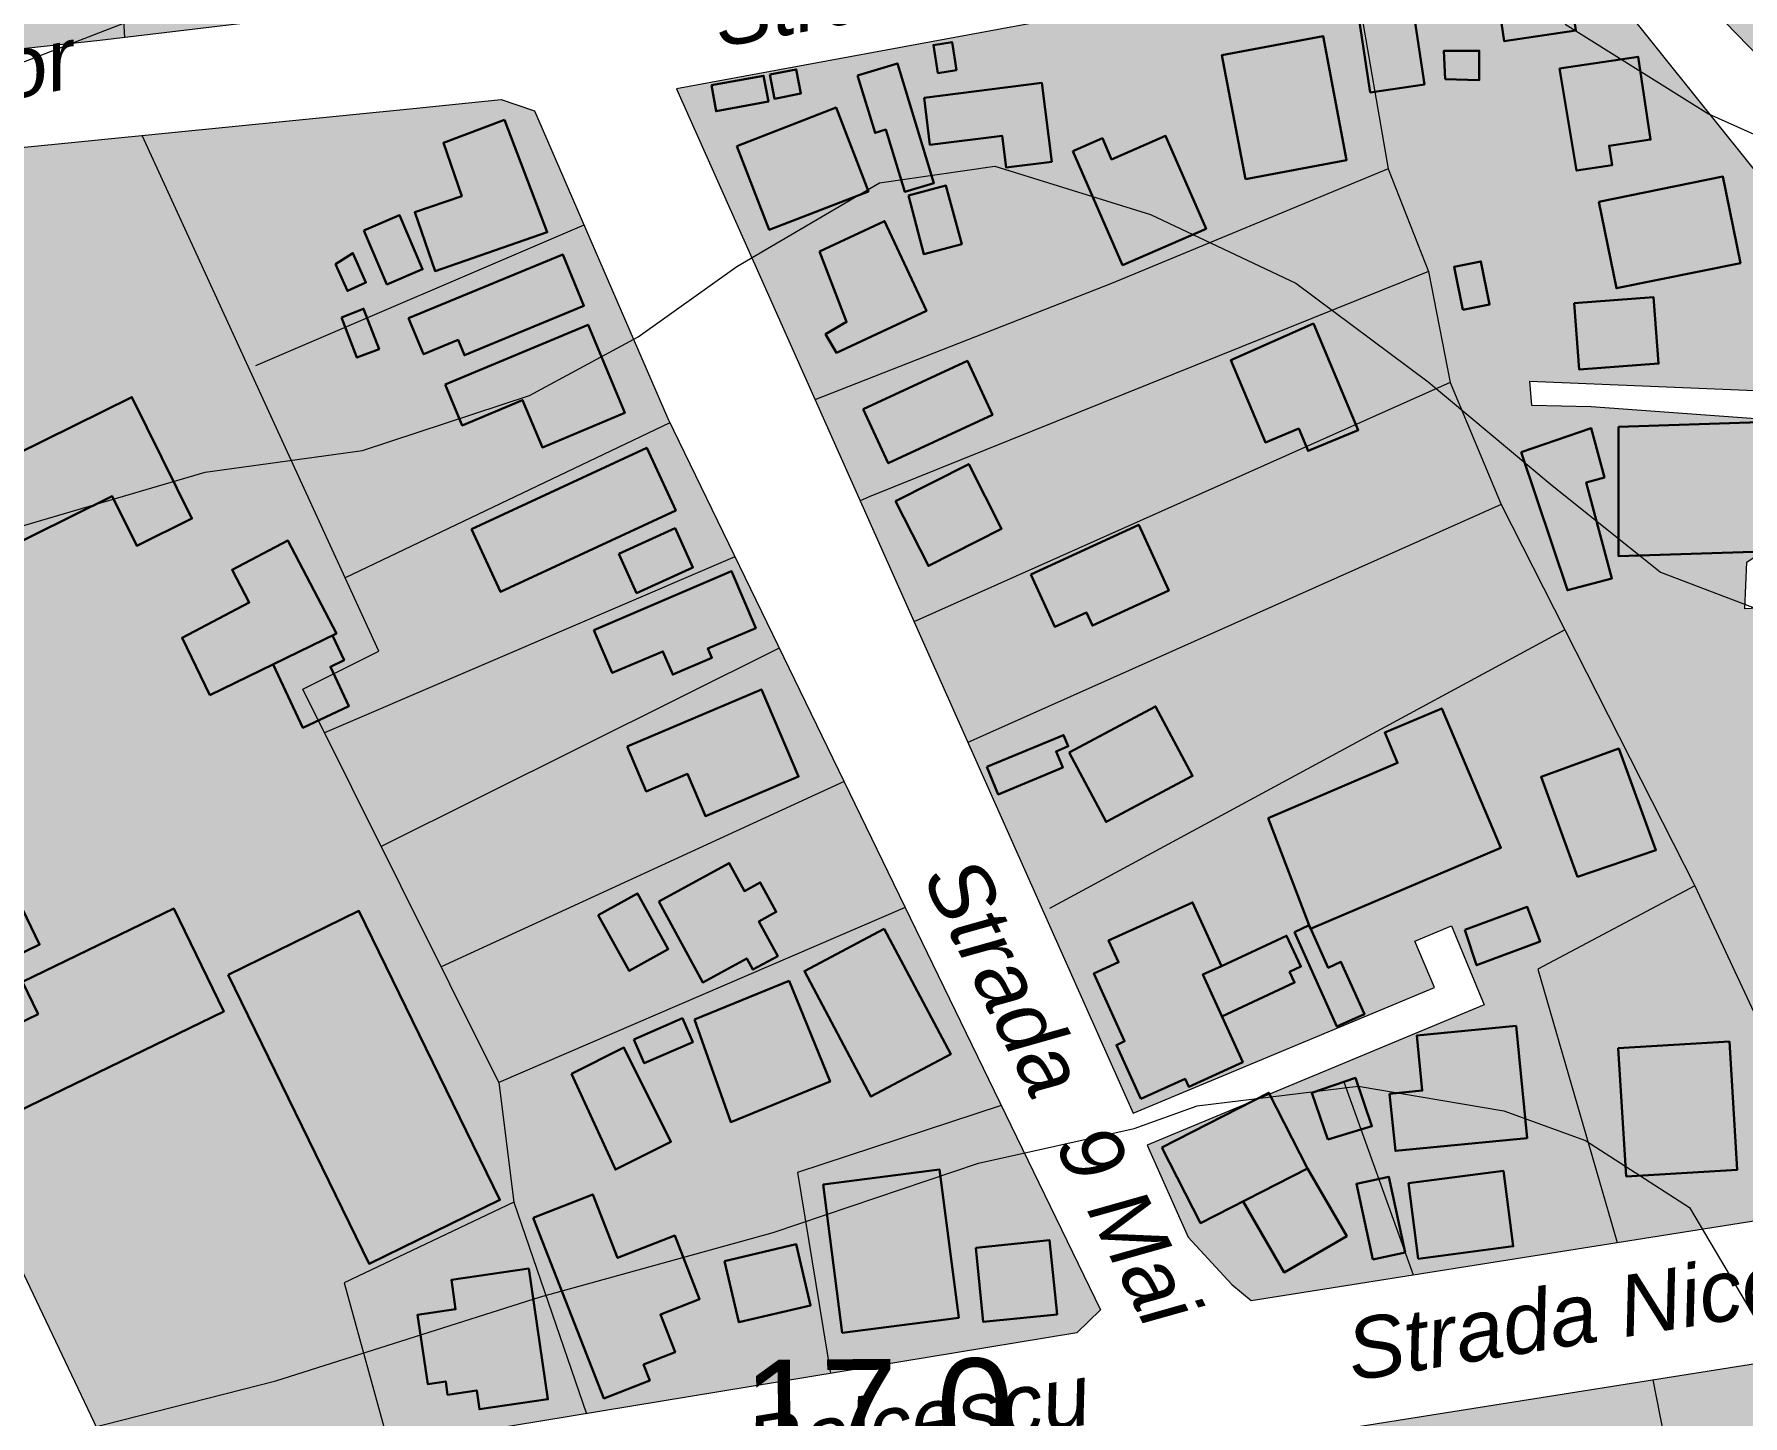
# Model space of a CAD drawing. Header units: metres. Extents: x 783184 to 1587399, y 282652 to 580595.
# Drawn here: x 788109.7 to 788298.5, y 290298.8 to 290451.4 of the extents above; entities that cross this region are included whole.
import ezdxf

# ---------------------------------------------------------------- set-up
doc = ezdxf.new("R2010")
doc.units = ezdxf.units.M
doc.header["$LTSCALE"] = 0.5
for name, color, linetype in [('cladiri', 18, 'CONTINUOUS'), ('curbe  de nivelI', 7, 'CONTINUOUS'), ('denumire strazi', 3, 'CONTINUOUS'), ('institutii publice servicii', 20, 'CONTINUOUS'), ('locuinte si functiuni complementare', 51, 'CONTINUOUS'), ('strazi', 7, 'CONTINUOUS')]:
    doc.layers.add(name, color=color, linetype=linetype)
doc.layers.add('cote de nivel', color=1, linetype='CONTINUOUS', lineweight=211)
doc.layers.add('Limite proprietati', color=7, linetype='CONTINUOUS', lineweight=5)
doc.styles.add('arial', font='arial.ttf')
doc.styles.add('ARIAL_ITALIC', font='ariali.ttf')

msp = doc.modelspace()

# ---------------------------------------------------------------- hatches: boundary and pattern name
at = {"layer": 'cladiri', "lineweight": 30}
h = msp.add_hatch(color=256, dxfattribs=at)
h.paths.add_polyline_path([(788223.33577, 290370.42804), (788222.59173, 290372.2233), (788223.94193, 290372.78288), (788223.4288, 290374.02099), (788214.95873, 290370.51063), (788216.21589, 290367.47725)])
h.paths.add_polyline_path([(788203.65208, 290430.79671), (788196.46973, 290427.45322), (788199.45027, 290419.66616), (788197.1389, 290418.31428), (788198.34791, 290416.24718), (788208.27407, 290420.86796)])
h.paths.add_polyline_path([(788190.28275, 290446.86067), (788184.51862, 290445.80319), (788185.04411, 290442.93884), (788190.80825, 290443.99632)])
h.paths.add_polyline_path([(788193.88528, 290447.5582), (788190.96015, 290446.98494), (788191.48213, 290444.32146), (788194.40726, 290444.89472)])
h.paths.add_polyline_path([(788205.06739, 290448.21537), (788200.67253, 290446.8708), (788202.60931, 290440.54025), (788203.78384, 290440.89959), (788205.89004, 290434.01526), (788209.11037, 290435.00049)])
h.paths.add_polyline_path([(788210.43445, 290434.73011), (788206.28561, 290433.61564), (788207.99264, 290427.1427), (788212.1711, 290428.26514)])
h.paths.add_polyline_path([(788211.10174, 290450.56298), (788209.04566, 290450.23322), (788209.54121, 290447.14344), (788211.59729, 290447.4732)])
h.paths.add_polyline_path([(788251.05322, 290419.48522), (788241.9109, 290415.447), (788245.71984, 290406.34512), (788249.40288, 290407.88639), (788250.44074, 290405.40632), (788255.97564, 290407.72256)])
h.paths.add_polyline_path([(788281.17615, 290401.93937), (788283.18483, 290402.47792), (788281.72735, 290407.91404), (788273.98189, 290405.28834), (788279.10217, 290390.01743), (788284.0191, 290391.33571)])
h.paths.add_polyline_path([(788309.06014, 290424.09152), (788298.73392, 290423.61031), (788299.75655, 290413.42833), (788309.53582, 290413.88406)])
h.paths.add_polyline_path([(788288.62157, 290422.38059), (788279.84694, 290421.73899), (788280.38282, 290414.41019), (788289.15745, 290415.05179)])
h.paths.add_polyline_path([(788296.27279, 290435.70876), (788282.57574, 290432.9285), (788284.51562, 290423.37161), (788298.21267, 290426.15188)])
h.paths.add_polyline_path([(788286.89713, 290448.95717), (788278.20252, 290447.63896), (788280.09705, 290436.37849), (788284.02237, 290436.97362), (788283.69795, 290439.11342), (788288.28415, 290439.80875)])
h.paths.add_polyline_path([(788278.43605, 290462.57818), (788270.5228, 290461.40664), (788272.11208, 290450.67164), (788280.02533, 290451.84317)])
h.paths.add_polyline_path([(788261.25132, 290459.56834), (788255.24749, 290458.66715), (788257.29904, 290444.99948), (788263.30288, 290445.90067)])
h.paths.add_polyline_path([(788269.34787, 290449.62048), (788265.44017, 290449.62048), (788265.5705, 290446.46392), (788269.34787, 290446.36628)])
h.paths.add_polyline_path([(788269.53153, 290426.34032), (788266.56937, 290425.74083), (788267.53243, 290420.98228), (788270.49459, 290421.58178)])
h = msp.add_hatch(color=0, dxfattribs=at)
h.paths.add_polyline_path([(788190.90532, 290429.83678), (788201.86598, 290434.07993), (788198.28599, 290443.32754), (788187.32533, 290439.08439)])
h.paths.add_polyline_path([(788208.66948, 290439.2248), (788216.63517, 290440.23001), (788217.07811, 290436.71995), (788222.12822, 290437.35724), (788221.02935, 290446.06505), (788208.01356, 290444.42255)])
h.paths.add_polyline_path([(788229.94794, 290425.93909), (788239.16823, 290429.95178), (788234.7014, 290440.21557), (788228.7365, 290437.61963), (788227.72302, 290439.94839), (788224.46763, 290438.53164)])
h.paths.add_polyline_path([(788254.70171, 290437.54637), (788252.09857, 290451.23393), (788240.92948, 290449.10976), (788243.53262, 290435.4222)])
h.paths.add_polyline_path([(788204.0612, 290404.05022), (788215.5699, 290409.38838), (788212.80639, 290415.34631), (788201.29769, 290410.00816)])
h.paths.add_polyline_path([(788208.4937, 290392.70613), (788216.57719, 290396.8124), (788212.94539, 290403.96185), (788204.86191, 290399.85559)])
h.paths.add_polyline_path([(788219.80801, 290391.76446), (788222.46771, 290385.97401), (788225.9441, 290387.5708), (788226.61305, 290386.11443), (788235.05638, 290389.99266), (788231.72773, 290397.23948)])
h.paths.add_polyline_path([(788224.03698, 290372.11822), (788228.11992, 290364.43096), (788237.6775, 290369.50729), (788233.59456, 290377.19455)])
h.paths.add_polyline_path([(788271.74709, 290361.5796), (788265.20452, 290376.96953), (788258.90713, 290374.29238), (788260.32983, 290370.94579), (788246.01841, 290364.86172), (788250.69969, 290352.63193)])
h.paths.add_polyline_path([(788284.74825, 290393.78666), (788300.80872, 290394.29872), (788300.35358, 290408.57407), (788284.74825, 290408.07653)])
h.paths.add_polyline_path([(788250.39076, 290326.15784), (788246.12092, 290334.51864), (788234.2914, 290328.47732), (788238.56125, 290320.11653)])
h.paths.add_polyline_path([(788247.80269, 290314.68075), (788254.71819, 290318.68591), (788250.39076, 290326.15784), (788243.26367, 290322.51805)])
h.paths.add_polyline_path([(788260.09872, 290328.08492), (788274.63903, 290329.51181), (788273.42319, 290341.90148), (788262.45206, 290340.82484), (788263.0479, 290334.75306), (788259.42653, 290334.39768)])
h.paths.add_polyline_path([(788296.99582, 290340.1713), (788284.71249, 290339.43062), (788285.56645, 290325.26846), (788297.84979, 290326.00913)])
h.paths.add_polyline_path([(788313.88861, 290364.93317), (788313.73224, 290372.081), (788301.3265, 290371.8096), (788301.3265, 290364.65835)])
h.paths.add_polyline_path([(788343.68585, 290348.43511), (788342.69612, 290354.63741), (788333.9156, 290353.23626), (788334.90533, 290347.03395)])
h.paths.add_polyline_path([(788339.66867, 290359.63051), (788353.42011, 290364.42734), (788348.73295, 290377.86441), (788334.9815, 290373.06759)])
h.paths.add_polyline_path([(788352.01018, 290342.9037), (788367.01859, 290346.46469), (788363.75798, 290360.20713), (788348.74956, 290356.64614)])
h.paths.add_polyline_path([(788362.52574, 290342.68859), (788363.95226, 290332), (788376.00568, 290333.60867), (788374.57916, 290344.29725)])
h.paths.add_polyline_path([(788358.2979, 290342.47684), (788345.3573, 290340.5427), (788347.11926, 290328.75405), (788360.05986, 290330.68819)])
h = msp.add_hatch(color=0, dxfattribs=at)
h.paths.add_polyline_path([(788073.70121, 290421.6698), (788078.03229, 290422.6113), (788076.41505, 290430.05092), (788063.44468, 290427.2314), (788065.06192, 290419.79177), (788069.13991, 290420.67825), (788069.751, 290417.86713), (788074.3123, 290418.85867)])
h.paths.add_polyline_path([(788072.0262, 290393.25282), (788081.50242, 290397.74054), (788072.97401, 290415.74904), (788063.49779, 290411.26132)])
h.paths.add_polyline_path([(788118.31635, 290400.41096), (788121.02051, 290394.93446), (788127.12118, 290397.94681), (788120.50068, 290411.35475), (788101.22234, 290401.8356), (788105.13867, 290393.90417)])
h.paths.add_polyline_path([(788137.72305, 290395.50273), (788131.55679, 290392.28047), (788133.45282, 290388.65216), (788126.03069, 290384.77362), (788129.1084, 290378.44109), (788143.0883, 290385.23555)])
h.paths.add_polyline_path([(788102.83029, 290366.28566), (788094.08814, 290362.04924), (788101.55396, 290346.64302), (788110.2961, 290350.87943)])
h.paths.add_polyline_path([(788130.6387, 290343.47761), (788125.11662, 290354.86084), (788108.41604, 290346.75929), (788110.13544, 290343.21492), (788104.00766, 290340.24229), (788107.81034, 290332.40342)])
h.paths.add_polyline_path([(788146.69886, 290315.62522), (788161.15858, 290322.68801), (788145.57383, 290354.59485), (788131.1141, 290347.53206)])
h.paths.add_polyline_path([(788164.35373, 290315.09658), (788155.78752, 290313.85259), (788156.2603, 290310.59701), (788152.06344, 290309.98754), (788153.17358, 290302.34303), (788155.16128, 290302.63169), (788155.37375, 290301.16858), (788158.58529, 290301.63496), (788158.88589, 290299.56502), (788166.44971, 290300.66344)])
h.paths.add_polyline_path([(788172.64592, 290300.75293), (788177.71136, 290302.7342), (788177.02123, 290304.49863), (788180.50948, 290305.86301), (788178.88247, 290310.0227), (788183.21776, 290311.71839), (788180.46971, 290318.74423), (788174.15664, 290316.27497), (788171.41231, 290323.29128), (788164.83641, 290320.71922)])
h.paths.add_polyline_path([(788193.88987, 290317.77878), (788185.97855, 290315.92275), (788187.56371, 290309.16604), (788195.47502, 290311.02207)])
h.paths.add_polyline_path([(788211.84535, 290309.6668), (788209.73186, 290326.03069), (788196.86318, 290324.36862), (788198.97667, 290308.00473)])
h.paths.add_polyline_path([(788214.55846, 290309.19964), (788222.71358, 290310.03833), (788221.87056, 290318.23558), (788213.71544, 290317.39689)])
h.paths.add_polyline_path([(788203.60831, 290352.63455), (788194.79792, 290347.96569), (788202.14489, 290334.10154), (788210.95528, 290338.7704)])
h.paths.add_polyline_path([(788172.01953, 290354.13718), (788175.41541, 290347.99817), (788179.74426, 290350.39273), (788176.34837, 290356.53174)])
h.paths.add_polyline_path([(788181.87679, 290369.73386), (788183.86155, 290365.06947), (788194.14294, 290369.44435), (788190.04586, 290379.0729), (788175.21229, 290372.76101), (788177.32461, 290367.79685)])
h.paths.add_polyline_path([(788184.13011, 290383.59008), (788189.41639, 290385.8489), (788186.73991, 290392.11264), (788171.54008, 290385.6178), (788173.56347, 290380.88247), (788179.15604, 290383.27216), (788180.24977, 290380.71251), (788184.57075, 290382.55886)])
h.paths.add_polyline_path([(788182.48127, 290392.54878), (788180.51346, 290396.86943), (788174.28704, 290394.03366), (788176.25485, 290389.71301)])
h.paths.add_polyline_path([(788180.5863, 290398.83894), (788177.37097, 290405.76234), (788158.00504, 290396.76853), (788161.22037, 290389.84513)])
h.paths.add_polyline_path([(788163.65666, 290411.01965), (788165.8415, 290405.80128), (788174.96402, 290409.62071), (788170.89022, 290419.35078), (788155.11026, 290412.744), (788156.99922, 290408.2323)])
h.paths.add_polyline_path([(788170.43682, 290421.44805), (788168.08857, 290427.12479), (788151.06619, 290420.08328), (788152.71564, 290416.09583), (788156.53138, 290417.67425), (788157.23017, 290415.98497)])
h.paths.add_polyline_path([(788166.38017, 290429.56036), (788161.64536, 290442.00151), (788154.90983, 290439.43812), (788156.93691, 290433.56623), (788151.75065, 290431.77584), (788153.99185, 290425.28369)])
h = msp.add_hatch(color=256, dxfattribs=at)
h.paths.add_polyline_path([(788146.47979, 290420.09001), (788144.07291, 290419.05762), (788145.3621, 290415.72564), (788147.80302, 290416.67007)])
h.paths.add_polyline_path([(788146.47979, 290420.09001), (788146.08548, 290421.1091), (788143.65154, 290420.14668), (788144.07291, 290419.05762)])
h.paths.add_polyline_path([(788144.92017, 290427.25934), (788143.00264, 290426.04134), (788144.30043, 290423.09401), (788146.35577, 290423.99903)])
h.paths.add_polyline_path([(788150.07644, 290431.43682), (788146.12898, 290429.75498), (788148.66557, 290423.80134), (788152.61303, 290425.48318)])
h = msp.add_hatch(color=256, dxfattribs=at)
h.paths.add_polyline_path([(788272.0256, 290325.88923), (788261.53598, 290324.52415), (788262.62074, 290316.1886), (788273.11036, 290317.55368)])
h.paths.add_polyline_path([(788259.35334, 290325.24475), (788255.77901, 290324.47537), (788257.58409, 290316.08956), (788261.15841, 290316.85894)])
h.paths.add_polyline_path([(788257.4878, 290330.81294), (788255.67149, 290336.15707), (788250.85125, 290334.51882), (788252.6077, 290329.35081)])
h.paths.add_polyline_path([(788254.06189, 290348.96499), (788252.66028, 290348.33414), (788250.72169, 290352.64128), (788250.69969, 290352.63193), (788250.5506, 290353.02142), (788248.9343, 290352.26022), (788253.62975, 290341.82788), (788256.66029, 290343.19189)])
h.paths.add_polyline_path([(788248.38895, 290347.87375), (788249.64375, 290348.45642), (788248.06407, 290351.8583), (788240.86353, 290348.51469), (788238.82583, 290347.59185), (788240.92476, 290342.95723), (788248.94302, 290346.68055)])
h.paths.add_polyline_path([(788238.82583, 290347.59185), (788240.86353, 290348.51469), (788237.67783, 290355.54903), (788228.40396, 290351.34908), (788229.50135, 290348.92594), (788226.78135, 290347.69411), (788230.17595, 290340.19849), (788229.25955, 290339.78347), (788231.95527, 290333.83107), (788236.86093, 290336.05274), (788237.2565, 290335.17927), (788243.22342, 290337.88156)])
h.paths.add_polyline_path([(788274.65761, 290355.04988), (788267.77159, 290352.4952), (788269.05485, 290348.60848), (788276.08037, 290351.21492)])
h.paths.add_polyline_path([(788284.75748, 290372.54176), (788276.19212, 290369.41065), (788280.22435, 290358.3802), (788288.86367, 290361.30901)])
h.paths.add_polyline_path([(788322.26145, 290382.07824), (788310.95026, 290380.287), (788312.08481, 290374.34103), (788323.20777, 290376.10247)])
h.paths.add_polyline_path([(788318.28459, 290386.73179), (788310.32226, 290385.39551), (788310.99, 290381.41675), (788318.87302, 290383.22557)])
h.paths.add_polyline_path([(788322.90398, 290404.75285), (788314.63496, 290405.22956), (788314.71438, 290399.50885), (788311.13639, 290399.50885), (788311.13639, 290396.48963), (788322.90398, 290396.48963)])
h.paths.add_polyline_path([(788334.06083, 290389.86436), (788326.66016, 290382.80242), (788332.20663, 290375.62211), (788340.29045, 290383.33594)])
h = msp.add_hatch(color=256, dxfattribs=at)
h.paths.add_polyline_path([(788174.85242, 290339.50984), (788169.06877, 290336.62002), (788173.9161, 290326.03779), (788180.05194, 290329.10357)])
h.paths.add_polyline_path([(788181.32475, 290342.74365), (788175.95419, 290340.40429), (788177.09812, 290337.77812), (788182.46868, 290340.11748)])
h.paths.add_polyline_path([(788193.09859, 290346.87198), (788182.6329, 290342.60604), (788186.65877, 290331.27367), (788197.63327, 290335.74701)])
h.paths.add_polyline_path([(788189.76289, 290353.44149), (788191.6912, 290354.48976), (788189.91987, 290357.74815), (788188.16381, 290356.79352), (788186.48649, 290359.87899), (788178.70204, 290355.6472), (788183.55822, 290346.71419), (788188.42611, 290349.36048), (788189.10268, 290348.11591), (788191.84698, 290349.60776)])
h.paths.add_polyline_path([(788142.41648, 290381.57816), (788143.93428, 290382.29279), (788142.64921, 290385.02214), (788136.09835, 290381.83832), (788139.39218, 290374.84257), (788141.10495, 290375.649), (788139.38538, 290379.1027), (788142.78505, 290380.79536)])
h.paths.add_polyline_path([(788142.78505, 290380.79536), (788139.38538, 290379.1027), (788141.10495, 290375.649), (788144.46358, 290377.23035)])
at = {"layer": 'institutii publice servicii', "lineweight": 30}
h = msp.add_hatch(color=256, dxfattribs=at)
h.dxf.hatch_style = 1
h.paths.add_polyline_path([(788162.68109, 290322.41439), (788143.93599, 290313.50751), (788146.07781, 290305.78377), (788152.38311, 290307.78626), (788152.06344, 290309.98754), (788156.2603, 290310.59701), (788155.78752, 290313.85259), (788164.35373, 290315.09658), (788164.84078, 290311.74267), (788165.63109, 290311.99366), (788166.20813, 290312.15318)])
h.paths.add_polyline_path([(788170.70564, 290299.06857), (788166.20813, 290312.15318), (788165.63109, 290311.99366), (788164.84078, 290311.74267), (788166.44971, 290300.66344), (788158.88589, 290299.56502), (788158.58529, 290301.63496), (788155.37375, 290301.16858), (788155.16128, 290302.63169), (788153.17358, 290302.34303), (788152.38311, 290307.78626), (788146.07781, 290305.78377), (788148.93424, 290295.48306)])
h.paths.add_polyline_path([(788121.62599, 290440.26781), (788072.36503, 290435.36724), (788052.00709, 290433.342), (788119.86947, 290290.69641), (788148.93424, 290295.48306), (788143.93599, 290313.50751), (788162.68109, 290322.41439), (788161.01863, 290335.65293), (788139.38538, 290379.1027), (788147.78225, 290383.28342)])
at = {"layer": 'locuinte si functiuni complementare', "lineweight": 30}
h = msp.add_hatch(color=256, dxfattribs=at)
h.paths.add_polyline_path([(788159.65465, 290524.77009), (788157.2464, 290524.77009), (788153.86311, 290523.36478), (788144.68801, 290521.3018), (788138.15081, 290519.4681), (788133.72474, 290516.99821), (788131.37362, 290511.78355), (788130.85753, 290509.26216), (788128.65351, 290509.71329), (788127.30219, 290513.10153), (788129.59598, 290516.99821), (788134.58493, 290520.78027), (788139.86058, 290523.07246), (788145.76698, 290525.36461), (788151.0427, 290526.96914), (788156.38387, 290527.96433), (788160.16859, 290529.225), (788162.86374, 290530.6576), (788164.01064, 290535.47114), (788163.26625, 290571.88927), (788161.37563, 290617.17477), (788159.8263, 290636.34408), (788156.9017, 290637.71936), (788153.97716, 290637.71936), (788151.85542, 290636.8025), (788147.91377, 290635.09919), (788098.42637, 290564.57122), (788062.66697, 290541.83724), (788025.76616, 290513.04526), (787991.63213, 290489.49936), (787950.56667, 290472.88608), (787949.62545, 290471.31883), (787949.46854, 290468.49778), (787951.35109, 290463.79604), (787970.80379, 290426.96568), (787983.96843, 290431.18423), (787992.39068, 290433.8831), (788002.77179, 290434.75496), (788013.64975, 290436.30746), (788021.85181, 290437.47805), (788052.51849, 290441.85478), (788066.28978, 290443.82021), (788087.83141, 290447.64847), (788116.95812, 290450.76598), (788145.3962, 290454.18148), (788158.60513, 290455.2682), (788160.5113, 290455.40127), (788162.9302, 290456.30477), (788164.66991, 290459.88403)])
h.paths.add_polyline_path([(788211.10494, 290502.60489), (788195.8906, 290512.73799), (788185.71461, 290518.56876), (788178.13998, 290523.66511), (788173.81162, 290526.13607), (788170.41071, 290526.90826), (788168.24653, 290526.90826), (788166.5461, 290526.13607), (788172.72929, 290459.50817), (788173.72572, 290457.98977), (788176.47485, 290457.07931), (788218.60946, 290465.34218), (788232.93018, 290468.15056), (788242.69504, 290469.09737), (788245.85027, 290470.00276), (788246.92593, 290471.69149), (788232.90132, 290487.16138), (788222.23501, 290495.19201)])
h.paths.add_polyline_path([(788255.18764, 290539.86227), (788254.30978, 290549.79804), (788256.90117, 290557.56482), (788267.01741, 290572.07929), (788270.84511, 290579.1608), (788203.34419, 290619.49078), (788173.0256, 290636.29575), (788169.89669, 290635.49175), (788168.18491, 290634.03455), (788166.59986, 290631.12018), (788165.71229, 290627.95238), (788165.15657, 290618.72583), (788166.22025, 290577.56176), (788167.20396, 290539.49279), (788168.56774, 290536.5937), (788169.94421, 290534.83979), (788198.44996, 290519.59392), (788217.16586, 290506.64927), (788232.71449, 290495.14294), (788246.36206, 290485.04344), (788255.74945, 290475.00686), (788261.50818, 290475.00686), (788279.64825, 290486.22553), (788279.64825, 290490.54042), (788273.31363, 290503.48504), (788265.82724, 290515.56669), (788261.79612, 290524.77177), (788258.39922, 290532.52862)])
h.paths.add_polyline_path([(788332.1834, 290545.58467), (788275.30652, 290576.49524), (788269.75575, 290568.86922), (788266.25248, 290561.60017), (788261.1323, 290553.52351), (788258.9764, 290545.44681), (788260.32385, 290538.98547), (788267.6488, 290523.15278), (788274.83432, 290510.87374), (788279.37253, 290501.61724), (788282.30808, 290496.64225), (788284.077, 290494.31701), (788286.82923, 290493.64556), (788306.25099, 290509.30172), (788313.88571, 290519.60536), (788327.30688, 290534.80818)])
h = msp.add_hatch(color=256, dxfattribs=at)
h.paths.add_polyline_path([(788385.75027, 290426.17332), (788394.21093, 290429.39331), (788404.28315, 290429.39331), (788431.14287, 290459.64777), (788428.05292, 290475.36341), (788379.5184, 290430.87584), (788375.07371, 290437.13224), (788366.00874, 290430.69227), (788355.08971, 290442.81277), (788350.29609, 290428.88103), (788347.47586, 290424.85604), (788344.65563, 290420.83105), (788336.82193, 290411.34563), (788344.03142, 290403.92859), (788364.80006, 290418.3246), (788371.85061, 290418.3246)])
h.paths.add_polyline_path([(788355.08971, 290442.81277), (788335.42969, 290464.63609), (788329.63611, 290466.78289), (788316.20154, 290469.26391), (788304.00406, 290471.32455), (788299.53053, 290470.10201), (788290.51357, 290467.65742), (788285.62116, 290466.22553), (788285.11223, 290464.54399), (788336.82193, 290411.34563), (788344.65563, 290420.83105), (788347.47586, 290424.85604), (788350.29609, 290428.88103)])
h.paths.add_polyline_path([(788443.00387, 290489.06771), (788419.82213, 290500.80221), (788410.06651, 290490.21115), (788395.4354, 290493.73938), (788383.75164, 290496.55687), (788371.86643, 290491.32438), (788326.08231, 290519.10966), (788322.04345, 290513.90328), (788303.77889, 290495.04518), (788293.87716, 290486.45463), (788287.6235, 290480.7276), (788284.17658, 290477.41904), (788283.02003, 290475.37953), (788283.02003, 290473.40826), (788285.02722, 290472.86451), (788289.49068, 290474.30465), (788303.06227, 290477.28013), (788311.04012, 290477.76123), (788319.62646, 290475.61632), (788340.19216, 290473.12509), (788356.53376, 290468.0047), (788365.9657, 290462.48821), (788362.81258, 290460.40863), (788356.31621, 290455.40796), (788352.5412, 290450.36359), (788343.93026, 290458.19159), (788338.0239, 290463.67481), (788335.42969, 290464.63609), (788366.00874, 290430.69227), (788375.07371, 290437.13224), (788379.5184, 290430.87584)])
h.paths.add_polyline_path([(788343.45518, 290539.45886), (788340.98893, 290538.39357), (788336.63547, 290533.42722), (788330.12117, 290524.31604), (788326.08231, 290519.10966), (788371.86643, 290491.32438), (788383.75164, 290496.55687), (788395.4354, 290493.73938), (788410.06651, 290490.21115), (788419.82213, 290500.80221)])
h.paths.add_polyline_path([(788443.00387, 290489.06771), (788428.05292, 290475.36341), (788431.14287, 290459.64777), (788404.28315, 290429.39331), (788388.36903, 290413.29336), (788387.36182, 290406.04839), (788390.98783, 290403.63341), (788397.40914, 290393.13593), (788418.76906, 290402.80948), (788431.16186, 290390.42866), (788444.07829, 290374.90907), (788458.50889, 290350.64181), (788461.7386, 290351.2635), (788468.81266, 290352.71284), (788481.26684, 290355.22981), (788495.75841, 290358.34517), (788508.41057, 290361.40881), (788508.69971, 290362.44727), (788500.38574, 290375.02433), (788476.05026, 290411.83812), (788469.8322, 290420.37442), (788465.15566, 290425.7401), (788460.94107, 290428.4516), (788458.28569, 290429.25934), (788451.87712, 290431.62476), (788445.12237, 290432.31715), (788439.11759, 290430.64386), (788432.99815, 290428.91302), (788428.03303, 290427.06707), (788424.79995, 290425.04772), (788422.25978, 290422.91301), (788423.18312, 290419.27841), (788427.57108, 290417.31686), (788437.15514, 290414.43221), (788441.88928, 290413.10524), (788437.09698, 290409.5282), (788431.20852, 290409.58576), (788426.11085, 290412.98842), (788423.44762, 290414.76612), (788421.49192, 290414.76612), (788418.54741, 290413.68081), (788408.61717, 290424.87335), (788411.84077, 290427.73339), (788419.81749, 290428.39258), (788426.80378, 290430.64265), (788433.73134, 290432.71956), (788441.41, 290434.39284), (788447.52999, 290434.96963), (788455.27575, 290433.82359), (788462.14627, 290431.16965), (788466.82281, 290428.51571), (788473.30991, 290421.01702), (788507.18417, 290456.57989), (788505.58153, 290457.39114)])
h.paths.add_polyline_path([(788532.24769, 290443.89284), (788507.18417, 290456.57989), (788473.30991, 290421.01702), (788476.81848, 290416.96132), (788488.78709, 290400.07048)])
h.paths.add_polyline_path([(788537.22148, 290414.37664), (788535.73886, 290415.5797), (788538.08999, 290419.10331), (788539.67003, 290417.6887), (788551.39388, 290433.54709), (788543.69534, 290438.09809), (788532.24769, 290443.89284), (788488.78709, 290400.07048), (788504.59865, 290377.75623), (788507.69245, 290374.4339)])
h.paths.add_polyline_path([(788547.60805, 290405.94849), (788537.22148, 290414.37664), (788507.69245, 290374.4339), (788518.17751, 290363.17438), (788524.41327, 290362.25128), (788535.38261, 290363.63581), (788583.90744, 290371.78559), (788583.58978, 290373.53392), (788569.66251, 290384.74588)])
h.paths.add_polyline_path([(788575.63121, 290419.2192), (788551.39388, 290433.54709), (788539.67003, 290417.6887), (788555.54285, 290403.47767), (788560.10861, 290405.58678), (788565.48457, 290401.39289), (788564.88362, 290397.34213), (788590.20696, 290374.68142), (788594.33263, 290377.10853), (788608.72185, 290386.02647), (788609.57416, 290388.08079), (788608.42097, 290395.34537), (788596.69551, 290405.51107)])
msp.add_hatch(color=256, dxfattribs=at).paths.add_polyline_path([(788298.88163, 290437.58061), (788289.78583, 290448.91282), (788278.51485, 290463.01544), (788262.944, 290460.62246), (788180.64761, 290445.3904), (788231.10075, 290332.25902), (788264.39245, 290346.12778), (788262.25084, 290351.26865), (788266.27494, 290352.94503), (788269.90713, 290344.22602), (788232.68002, 290328.71783), (788237.20107, 290318.58025), (788242.03139, 290313.35244), (788244.15062, 290311.55317), (788385.45042, 290333.94457), (788337.99698, 290392.17851), (788324.32666, 290406.51847), (788321.45147, 290406.8561), (788306.05651, 290407.13927), (788305.11205, 290405.20441), (788305.11205, 290388.31014), (788298.68957, 290387.97978), (788298.92568, 290393.12356), (788301.42767, 290394.82245), (788301.42767, 290408.86199), (788281.73539, 290410.2777), (788275.1713, 290410.41929), (788274.93519, 290413.1092), (788316.69368, 290411.39919), (788318.85453, 290411.58374), (788318.50738, 290412.6228), (788312.09553, 290421.11776)])
h = msp.add_hatch(color=256, dxfattribs=at)
h.paths.add_polyline_path([(788164.97027, 290442.96824), (788161.30073, 290444.21472), (788151.57269, 290443.24696), (788124.54421, 290440.55812), (788121.62599, 290440.26781), (788144.05509, 290391.40347), (788179.93301, 290408.50111), (788179.68678, 290409.00806)])
h.paths.add_polyline_path([(788187.10899, 290393.72688), (788179.93301, 290408.50111), (788144.05509, 290391.40347), (788147.78225, 290383.28342), (788139.38538, 290379.1027), (788141.78792, 290374.27727)])
h.paths.add_polyline_path([(788192.02012, 290383.61561), (788187.10899, 290393.72688), (788141.78792, 290374.27727), (788148.04073, 290361.71867)])
h.paths.add_polyline_path([(788199.16833, 290368.89857), (788192.02012, 290383.61561), (788148.04073, 290361.71867), (788154.65883, 290348.4264)])
h.paths.add_polyline_path([(788205.93133, 290354.9746), (788204.64382, 290357.62537), (788199.16833, 290368.89857), (788154.65883, 290348.4264), (788161.01863, 290335.65293)])
h.paths.add_polyline_path([(788205.93133, 290354.9746), (788161.01863, 290335.65293), (788162.68109, 290322.41439), (788170.70564, 290299.06857), (788197.68147, 290303.51119), (788194.02763, 290325.69753), (788216.54568, 290333.12129)])
h.paths.add_polyline_path([(788216.54568, 290333.12129), (788194.02763, 290325.69753), (788197.68147, 290303.51119), (788224.89704, 290307.99329), (788227.50641, 290310.55484)])
h = msp.add_hatch(color=256, dxfattribs=at)
h.paths.add_polyline_path([(788398.53881, 290318.79845), (788395.51235, 290319.79757), (788248.77814, 290296.50236), (788248.77814, 290291.88773), (788299.78737, 290189.26148), (788304.69782, 290186.80865), (788483.98552, 290220.27377), (788485.82688, 290223.64642)])
h.paths.add_polyline_path([(788113.47183, 290274.51572), (788007.56516, 290257.14027), (788061.20558, 290143.19434), (788168.54746, 290161.91037)])
h.paths.add_polyline_path([(787994.04085, 290255.63312), (787938.12505, 290244.78001), (787983.12161, 290129.57968), (788049.45722, 290141.1459)])
h.paths.add_polyline_path([(788258.46586, 290241.42804), (788213.10454, 290235.29129), (788196.17564, 290230.58108), (788191.00565, 290249.16241), (788186.23441, 290286.82202), (788126.54678, 290276.66084), (788180.60981, 290164.12851), (788285.90813, 290183.49171)])

# ---------------------------------------------------------------- linework, layer by layer
at = {"layer": 'cladiri', "lineweight": 30}
for points in [[(788270.5228, 290461.40664), (788278.43605, 290462.57818), (788280.02533, 290451.84317), (788272.11208, 290450.67164), (788270.5228, 290461.40664)], [(788257.29904, 290444.99948), (788255.24749, 290458.66715), (788261.25132, 290459.56834), (788263.30288, 290445.90067), (788257.29904, 290444.99948)], [(788209.54121, 290447.14344), (788209.04566, 290450.23322), (788211.10174, 290450.56298), (788211.59729, 290447.4732), (788209.54121, 290447.14344)], [(788265.5705, 290446.46392), (788269.34787, 290446.36628), (788269.34787, 290449.62048), (788265.44017, 290449.62048), (788265.5705, 290446.46392)], [(788200.67253, 290446.8708), (788202.60931, 290440.54025), (788203.78384, 290440.89959), (788205.89004, 290434.01526), (788209.11037, 290435.00049), (788205.06739, 290448.21537), (788200.67253, 290446.8708)], [(788278.20252, 290447.63896), (788286.89713, 290448.95717), (788288.28415, 290439.80875), (788283.69795, 290439.11342), (788284.02237, 290436.97362), (788280.09705, 290436.37849), (788278.20252, 290447.63896)], [(788184.51862, 290445.80319), (788190.28275, 290446.86067), (788190.80825, 290443.99632), (788185.04411, 290442.93884), (788184.51862, 290445.80319)], [(788190.96015, 290446.98494), (788193.88528, 290447.5582), (788194.40726, 290444.89472), (788191.48213, 290444.32146), (788190.96015, 290446.98494)], [(788206.28561, 290433.61564), (788210.43445, 290434.73011), (788212.1711, 290428.26514), (788207.99264, 290427.1427), (788206.28561, 290433.61564)], [(788282.57574, 290432.9285), (788296.27279, 290435.70876), (788298.21267, 290426.15188), (788284.51562, 290423.37161), (788282.57574, 290432.9285)], [(788146.12898, 290429.75498), (788148.66557, 290423.80134), (788152.61303, 290425.48318), (788150.07644, 290431.43682), (788146.12898, 290429.75498)], [(788196.46973, 290427.45322), (788203.65208, 290430.79671), (788208.27407, 290420.86796), (788198.34791, 290416.24718), (788197.1389, 290418.31428), (788199.45027, 290419.66616), (788196.46973, 290427.45322)], [(788143.00264, 290426.04134), (788144.30043, 290423.09401), (788146.35577, 290423.99903), (788144.92017, 290427.25934), (788143.00264, 290426.04134)], [(788267.53243, 290420.98228), (788266.56937, 290425.74083), (788269.53153, 290426.34032), (788270.49459, 290421.58178), (788267.53243, 290420.98228)], [(788279.84694, 290421.73899), (788288.62157, 290422.38059), (788289.15745, 290415.05179), (788280.38282, 290414.41019), (788279.84694, 290421.73899)], [(788143.65154, 290420.14668), (788145.3621, 290415.72564), (788147.80302, 290416.67007), (788146.08548, 290421.1091), (788143.65154, 290420.14668)], [(788251.05322, 290419.48522), (788255.97564, 290407.72256), (788250.44074, 290405.40632), (788249.40288, 290407.88639), (788245.71984, 290406.34512), (788241.9109, 290415.447), (788251.05322, 290419.48522)], [(788273.98189, 290405.28834), (788279.10217, 290390.01743), (788284.0191, 290391.33571), (788281.17615, 290401.93937), (788283.18483, 290402.47792), (788281.72735, 290407.91404), (788273.98189, 290405.28834)], [(788136.09835, 290381.83832), (788139.39218, 290374.84257), (788144.46358, 290377.23035), (788142.41648, 290381.57816), (788143.93428, 290382.29279), (788142.64921, 290385.02214)], [(788214.95873, 290370.51063), (788223.4288, 290374.02099), (788223.94193, 290372.78288), (788222.59173, 290372.2233), (788223.33577, 290370.42804), (788216.21589, 290367.47725), (788214.95873, 290370.51063)], [(788280.22435, 290358.3802), (788276.19212, 290369.41065), (788284.75748, 290372.54176), (788288.86367, 290361.30901), (788284.75748, 290372.54176)], [(788288.86367, 290361.30901), (788280.22435, 290358.3802)], [(788178.70204, 290355.6472), (788186.48649, 290359.87899), (788188.16381, 290356.79352), (788189.91987, 290357.74815), (788191.6912, 290354.48976), (788189.76289, 290353.44149), (788191.84698, 290349.60776), (788189.10268, 290348.11591), (788188.42611, 290349.36048), (788183.55822, 290346.71419), (788178.70204, 290355.6472)], [(788231.95527, 290333.83107), (788229.25955, 290339.78347), (788230.17595, 290340.19849), (788226.78135, 290347.69411), (788229.50135, 290348.92594), (788228.40396, 290351.34908), (788237.67783, 290355.54903), (788240.86353, 290348.51469), (788238.82583, 290347.59185), (788243.22342, 290337.88156), (788237.2565, 290335.17927), (788236.86093, 290336.05274), (788231.95527, 290333.83107)], [(788267.77159, 290352.4952), (788274.65761, 290355.04988), (788276.08037, 290351.21492), (788269.05485, 290348.60848), (788267.77159, 290352.4952)], [(788240.86353, 290348.51469), (788248.06407, 290351.8583), (788249.64375, 290348.45642), (788248.38895, 290347.87375), (788248.94302, 290346.68055), (788240.92476, 290342.95723)], [(788248.9343, 290352.26022), (788253.62975, 290341.82788), (788256.66029, 290343.19189), (788254.06189, 290348.96499), (788252.66028, 290348.33414), (788250.5506, 290353.02142), (788248.9343, 290352.26022)], [(788182.6329, 290342.60604), (788193.09859, 290346.87198), (788197.63327, 290335.74701), (788186.65877, 290331.27367), (788182.6329, 290342.60604)], [(788175.95419, 290340.40429), (788181.32475, 290342.74365), (788182.46868, 290340.11748), (788177.09812, 290337.77812), (788175.95419, 290340.40429)], [(788169.06877, 290336.62002), (788174.85242, 290339.50984), (788180.05194, 290329.10357), (788173.9161, 290326.03779), (788169.06877, 290336.62002)], [(788252.6077, 290329.35081), (788250.85125, 290334.51882), (788255.67149, 290336.15707), (788257.4878, 290330.81294), (788252.6077, 290329.35081)], [(788257.58409, 290316.08956), (788255.77901, 290324.47537), (788259.35334, 290325.24475), (788261.15841, 290316.85894), (788257.58409, 290316.08956)], [(788261.53598, 290324.52415), (788272.0256, 290325.88923), (788273.11036, 290317.55368), (788262.62074, 290316.1886), (788261.53598, 290324.52415)]]:
    msp.add_lwpolyline(points, dxfattribs=at)
at = {"layer": 'cladiri', "color": 0, "lineweight": 30}
for points in [[(788243.53262, 290435.4222), (788240.92948, 290449.10976), (788252.09857, 290451.23393), (788254.70171, 290437.54637), (788243.53262, 290435.4222)], [(788208.01356, 290444.42255), (788221.02935, 290446.06505), (788222.12822, 290437.35724), (788217.07811, 290436.71995), (788216.63517, 290440.23001), (788208.66948, 290439.2248), (788208.01356, 290444.42255)], [(788161.64536, 290442.00151), (788166.38017, 290429.56036), (788153.99185, 290425.28369), (788151.75065, 290431.77584), (788156.93691, 290433.56623), (788154.90983, 290439.43812), (788161.64536, 290442.00151)], [(788187.32533, 290439.08439), (788198.28599, 290443.32754), (788201.86598, 290434.07993), (788190.90532, 290429.83678), (788187.32533, 290439.08439)], [(788224.46763, 290438.53164), (788229.94794, 290425.93909), (788239.16823, 290429.95178), (788234.7014, 290440.21557), (788228.7365, 290437.61963), (788227.72302, 290439.94839), (788224.46763, 290438.53164)], [(788151.06619, 290420.08328), (788168.08857, 290427.12479), (788170.43682, 290421.44805), (788157.23017, 290415.98497), (788156.53138, 290417.67425), (788152.71564, 290416.09583), (788151.06619, 290420.08328)], [(788155.11026, 290412.744), (788170.89022, 290419.35078), (788174.96402, 290409.62071), (788165.8415, 290405.80128), (788163.65666, 290411.01965), (788156.99922, 290408.2323), (788155.11026, 290412.744)], [(788201.29769, 290410.00816), (788212.80639, 290415.34631), (788215.5699, 290409.38838), (788204.0612, 290404.05022), (788201.29769, 290410.00816)], [(788101.22234, 290401.8356), (788120.50068, 290411.35475), (788127.12118, 290397.94681), (788121.02051, 290394.93446), (788118.31635, 290400.41096), (788105.13867, 290393.90417), (788101.22234, 290401.8356)], [(788284.74825, 290408.07653), (788300.35358, 290408.57407), (788300.80872, 290394.29872), (788284.74825, 290393.78666), (788284.74825, 290408.07653)], [(788158.00504, 290396.76853), (788177.37097, 290405.76234), (788180.5863, 290398.83894), (788161.22037, 290389.84513), (788158.00504, 290396.76853)], [(788204.86191, 290399.85559), (788212.94539, 290403.96185), (788216.57719, 290396.8124), (788208.4937, 290392.70613), (788204.86191, 290399.85559)], [(788174.28704, 290394.03366), (788180.51346, 290396.86943), (788182.48127, 290392.54878), (788176.25485, 290389.71301), (788174.28704, 290394.03366)], [(788219.80801, 290391.76446), (788231.72773, 290397.23948), (788235.05638, 290389.99266), (788226.61305, 290386.11443), (788225.9441, 290387.5708), (788222.46771, 290385.97401), (788219.80801, 290391.76446)], [(788129.1084, 290378.44109), (788143.0883, 290385.23555), (788137.72305, 290395.50273), (788131.55679, 290392.28047), (788133.45282, 290388.65216), (788126.03069, 290384.77362), (788129.1084, 290378.44109)], [(788171.54008, 290385.6178), (788186.73991, 290392.11264), (788189.41639, 290385.8489), (788184.13011, 290383.59008), (788184.57075, 290382.55886), (788180.24977, 290380.71251), (788179.15604, 290383.27216), (788173.56347, 290380.88247), (788171.54008, 290385.6178)], [(788175.21229, 290372.76101), (788190.04586, 290379.0729), (788194.14294, 290369.44435), (788183.86155, 290365.06947), (788181.87679, 290369.73386), (788177.32461, 290367.79685), (788175.21229, 290372.76101)], [(788224.03698, 290372.11822), (788233.59456, 290377.19455), (788237.6775, 290369.50729), (788228.11992, 290364.43096), (788224.03698, 290372.11822)], [(788246.01841, 290364.86172), (788260.32983, 290370.94579), (788258.90713, 290374.29238), (788265.20452, 290376.96953), (788271.74709, 290361.5796), (788250.69969, 290352.63193), (788246.01841, 290364.86172)], [(788094.08814, 290362.04924), (788101.55396, 290346.64302), (788110.2961, 290350.87943), (788102.83029, 290366.28566), (788094.08814, 290362.04924)], [(788172.01953, 290354.13718), (788175.41541, 290347.99817), (788179.74426, 290350.39273), (788176.34837, 290356.53174), (788172.01953, 290354.13718)], [(788107.81034, 290332.40342), (788130.6387, 290343.47761), (788125.11662, 290354.86084), (788108.41604, 290346.75929), (788110.13544, 290343.21492), (788104.00766, 290340.24229), (788107.81034, 290332.40342)], [(788131.1141, 290347.53206), (788146.69886, 290315.62522), (788161.15858, 290322.68801), (788145.57383, 290354.59485), (788131.1141, 290347.53206)], [(788203.60831, 290352.63455), (788210.95528, 290338.7704), (788202.14489, 290334.10154), (788194.79792, 290347.96569), (788203.60831, 290352.63455)], [(788285.56645, 290325.26846), (788284.71249, 290339.43062), (788296.99582, 290340.1713), (788297.84979, 290326.00913), (788285.56645, 290325.26846)], [(788234.2914, 290328.47732), (788238.56125, 290320.11653), (788250.39076, 290326.15784), (788246.12092, 290334.51864), (788234.2914, 290328.47732)], [(788196.86318, 290324.36862), (788198.97667, 290308.00473), (788211.84535, 290309.6668), (788209.73186, 290326.03069), (788196.86318, 290324.36862)], [(788250.39076, 290326.15784), (788254.71819, 290318.68591), (788247.80269, 290314.68075), (788243.26472, 290322.51624)], [(788164.83641, 290320.71922), (788172.64592, 290300.75293), (788177.71136, 290302.7342), (788177.02123, 290304.49863), (788180.50948, 290305.86301), (788178.88247, 290310.0227), (788183.21776, 290311.71839), (788180.46971, 290318.74423), (788174.15664, 290316.27497), (788171.41231, 290323.29128), (788164.83641, 290320.71922)], [(788185.97855, 290315.92275), (788187.56371, 290309.16604), (788195.47502, 290311.02207), (788193.88987, 290317.77878), (788185.97855, 290315.92275)], [(788213.71544, 290317.39689), (788214.55846, 290309.19964), (788222.71358, 290310.03833), (788221.87056, 290318.23558), (788213.71544, 290317.39689)], [(788164.35373, 290315.09658), (788166.44971, 290300.66344), (788158.88589, 290299.56502), (788158.58529, 290301.63496), (788155.37375, 290301.16858), (788155.16128, 290302.63169), (788153.17358, 290302.34303), (788152.06344, 290309.98754), (788156.2603, 290310.59701), (788155.78752, 290313.85259), (788164.35373, 290315.09658)]]:
    msp.add_lwpolyline(points, dxfattribs=at)
msp.add_lwpolyline([(788259.42653, 290334.39768), (788263.0479, 290334.75306), (788262.45206, 290340.82484), (788273.42319, 290341.90148), (788274.63903, 290329.51181), (788260.09872, 290328.08492)], close=True, dxfattribs=at)
at = {"layer": 'curbe  de nivelI', "color": 21, "lineweight": 5}
for points in [[(788097.18954, 290444.01074), (788123.97395, 290454.35017)], [(788278.84181, 290452.53284), (788294.67175, 290442.64438), (788303.97188, 290438.49121), (788315.4486, 290439.0845), (788330.09124, 290441.45776), (788351.85744, 290447.5886), (788367.88526, 290452.13733)], [(788102.73023, 290395.48263), (788128.5949, 290403.05329), (788145.96119, 290405.45372), (788164.436, 290411.54719), (788176.44461, 290418.00995), (788187.34471, 290425.76525), (788203.09663, 290435.03189), (788215.84419, 290436.87839), (788233.02576, 290431.52353), (788249.09883, 290423.95287), (788263.6939, 290413.05854), (788277.18045, 290401.79488), (788289.37384, 290392.0084), (788304.65467, 290386.21847)], [(788092.28264, 290295.56411), (788111.69016, 290296.3837), (788136.38314, 290302.70486), (788165.63109, 290311.99366), (788191.32551, 290319.0969), (788214.01317, 290326.74651), (788231.23393, 290330.57133), (788238.19016, 290333.05577), (788255.95764, 290335.24136), (788272.08496, 290332.50937), (788281.10533, 290329.23095), (788292.58586, 290321.85454), (788300.51286, 290308.46769), (788308.16652, 290292.62205), (788325.93394, 290274.59081), (788348.07495, 290257.65237), (788382.93802, 290229.0994), (788391.95845, 290225.00138), (788400.97883, 290220.35696), (788411.91263, 290213.80015), (788421.75306, 290203.96492), (788431.04677, 290186.48009)]]:
    msp.add_lwpolyline(points, dxfattribs=at)
at = {"layer": 'Limite proprietati', "color": 0, "lineweight": 5}
for p, q in [((788255.35874, 290459.21853), (788259.29467, 290436.579)), ((788147.78225, 290383.28342), (788121.62599, 290440.26781)), ((788259.29467, 290436.579), (788228.71812, 290423.91807)), ((788259.29467, 290436.579), (788263.73076, 290425.23432)), ((788170.43227, 290430.364), (788134.15816, 290414.80487)), ((788263.73076, 290425.23432), (788201.95173, 290400.33833)), ((788263.73076, 290425.23432), (788266.14469, 290412.97533)), ((788228.71812, 290423.91807), (788195.95451, 290411.06766)), ((788266.14469, 290412.97533), (788206.88903, 290386.54912)), ((788266.14469, 290412.97533), (788271.77724, 290399.51054)), ((788179.93301, 290408.50111), (788144.05509, 290391.40347)), ((788201.95173, 290400.33833), (788200.94057, 290399.88738)), ((788271.77724, 290399.51054), (788212.83215, 290373.22283)), ((788271.77724, 290399.51054), (788278.81789, 290385.64382)), ((788187.10899, 290393.72688), (788141.78792, 290374.27727)), ((788278.81789, 290385.64382), (788221.87096, 290354.87353)), ((788278.81789, 290385.64382), (788293.17512, 290357.36691)), ((788192.02012, 290383.61561), (788148.04073, 290361.71867)), ((788139.38538, 290379.1027), (788147.78225, 290383.28342)), ((788161.01863, 290335.65293), (788139.38538, 290379.1027)), ((788199.16833, 290368.89857), (788154.65883, 290348.4264)), ((788293.17512, 290357.36691), (788275.81312, 290348.18642)), ((788293.17512, 290357.36691), (788309.69121, 290321.93921)), ((788205.93133, 290354.9746), (788161.01863, 290335.65293)), ((788275.81312, 290348.18642), (788284.57172, 290317.95859)), ((788161.01863, 290335.65293), (788162.68109, 290322.41439)), ((788254.39345, 290335.72271), (788262.03433, 290314.38716)), ((788216.54568, 290333.12129), (788194.02763, 290325.69753)), ((788194.02763, 290325.69753), (788197.68147, 290303.51119)), ((788162.68109, 290322.41439), (788170.70564, 290299.06857)), ((788288.51283, 290302.81056), (788294.39813, 290273.41259))]:
    msp.add_line(p, q, dxfattribs=at)
at = {"layer": 'Limite proprietati', "lineweight": 5}
msp.add_lwpolyline([(788117.84173, 290481.90477), (788119.67662, 290451.09248)], dxfattribs=at)
at = {"layer": 'Limite proprietati', "color": 0, "linetype": 'ByBlock', "lineweight": 5}
msp.add_lwpolyline([(788162.68109, 290322.41439), (788143.93599, 290313.50751), (788148.93424, 290295.48306)], dxfattribs=at)
at = {"layer": 'strazi', "color": 0, "lineweight": 20}
for points in [[(788324.32666, 290406.51847), (788321.45147, 290406.8561), (788306.05651, 290407.13927), (788305.11205, 290405.20441), (788305.11205, 290388.31014), (788298.68957, 290387.97978), (788298.92568, 290393.12356), (788301.42767, 290394.82245), (788301.42767, 290408.86199), (788281.73539, 290410.2777), (788275.1713, 290410.41929), (788274.93519, 290413.1092), (788316.69368, 290411.39919), (788318.85453, 290411.58374), (788318.50738, 290412.6228), (788312.09553, 290421.11776), (788298.88163, 290437.58061), (788289.78583, 290448.91282), (788278.51485, 290463.01544)], [(788481.26684, 290355.22981), (788468.81266, 290352.71284), (788461.7386, 290351.2635), (788441.58616, 290347.38432), (788412.22283, 290341.73211), (788407.24586, 290341.2092), (788404.33379, 290341.89017), (788285.11223, 290464.54399)], [(788262.944, 290460.62246), (788180.64761, 290445.3904), (788231.10075, 290332.25902), (788264.39245, 290346.12778), (788262.25084, 290351.26865), (788266.27494, 290352.94503), (788269.90713, 290344.22602), (788232.68002, 290328.71783), (788237.20107, 290318.58025), (788242.03139, 290313.35244), (788244.15062, 290311.55317), (788385.45042, 290333.94457), (788337.99698, 290392.17851), (788324.32666, 290406.51847)], [(788087.83141, 290447.64847), (788116.95812, 290450.76598), (788145.3962, 290454.18148)], [(788248.77814, 290296.50236), (788395.51235, 290319.79757), (788398.53881, 290318.79845), (788485.82688, 290223.64642), (788483.98552, 290220.27377), (788304.69782, 290186.80865), (788299.78737, 290189.26148), (788248.77814, 290291.88773), (788248.77814, 290296.50236)]]:
    msp.add_lwpolyline(points, dxfattribs=at)
msp.add_lwpolyline([(788119.86947, 290290.69641), (788052.00709, 290433.342), (788072.36503, 290435.36724), (788124.54421, 290440.55812), (788151.57269, 290443.24696), (788161.30073, 290444.21472), (788164.97027, 290442.96824), (788179.68678, 290409.00806), (788204.64382, 290357.62537), (788227.50641, 290310.55484), (788224.89704, 290307.99329)], close=True, dxfattribs=at)

# ---------------------------------------------------------------- texts
at = {"layer": 'cote de nivel', "color": 32, "lineweight": 30, "style": 'arial'}
msp.add_text('17,0', height=11, rotation=0.3467557, dxfattribs=at).set_placement((788188.03742, 290294.01693))
at = {"layer": 'denumire strazi', "color": 0, "lineweight": 30, "style": 'ARIAL_ITALIC'}
for s, rotation, p in [('Strada  Fragilor', 10.5429774, (788185.41723, 290449.96296)), ('Strada  Fragilor', 10.5429774, (788050.83223, 290433.74786)), ('Strada  9 Mai', 296.3483288, (788207.7681, 290358.29606)), ('Strada Nicolae Balcescu', 9.1397165, (788255.33455, 290302.6671)), ('Strada Nicolae Balcescu', 9.1397165, (788125.34582, 290281.66279))]:
    msp.add_text(s, height=6.75, rotation=rotation, dxfattribs=at).set_placement(p)

doc.saveas('drawing.dxf')
